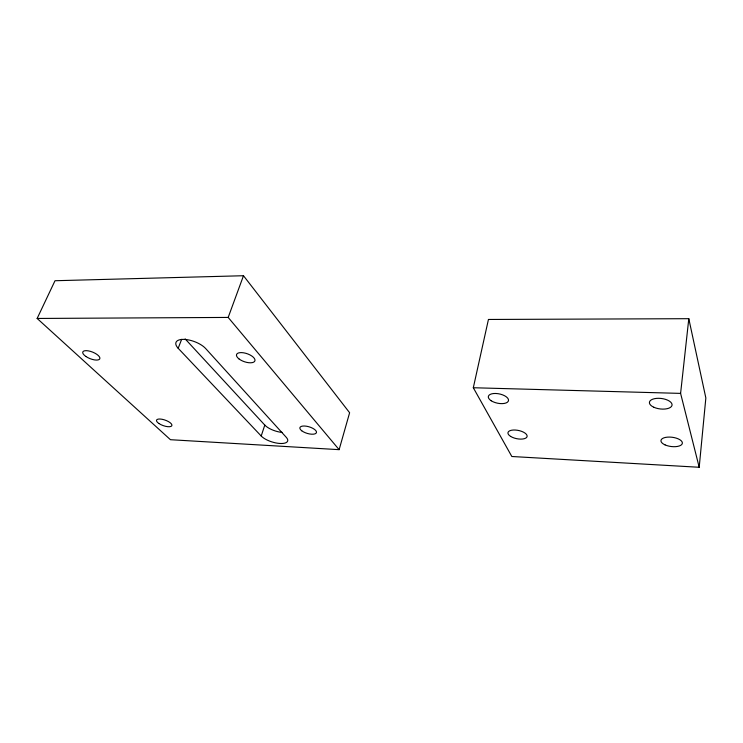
<?xml version="1.0" encoding="UTF-8"?>
<svg xmlns="http://www.w3.org/2000/svg" width="743" height="743" viewBox="0 0 743 743"><rect width="100%" height="100%" fill="white"/><g stroke="black" fill="none" stroke-linecap="round" stroke-linejoin="round"><path stroke-width="1.11" d="M699.2 467.273L705.85 397.979L688.798 318.691L488.439 319.462L473.31 387.744L511.825 456.499L699.2 467.273L680.597 393.391L688.798 318.691M339.124 449.664L349.619 412.746L243.49 275.727L55.01 280.733L37.15 318.459L170.453 439.707L339.124 449.664L228.185 317.428L37.15 318.459M261.211 436.02L178.181 348.281A16.913 7.198 20.3 0 1 183.54 339.375A16.913 7.198 20.3 0 1 205.69 348.569L286.315 437.386A14.637 5.572 17.3 0 1 280.037 443.478A14.637 5.572 17.3 0 1 261.211 436.02L264.787 425.08L185.146 338.901M228.185 317.428L243.49 275.727M178.181 348.281L181.645 339.347M473.31 387.744L680.597 393.391M282.312 432.454A14.544 5.693 17.4 0 1 264.787 425.08M491.244 400.783A10.3 4.737 11.8 0 0 508.193 401.396A10.3 4.737 11.8 0 0 495.804 393.474A10.3 4.737 11.8 0 0 491.244 400.783M665.05 444.89A10.783 4.653 7.3 0 0 682.269 443.655A10.783 4.653 7.3 0 0 667.678 437.125A10.783 4.653 7.3 0 0 665.05 444.89M653.803 407.238A11.414 5.275 7 0 0 671.978 405.502A11.414 5.275 7 0 0 656.431 398.387A11.414 5.275 7 0 0 653.803 407.238M510.627 436.41A9.77 4.217 11.4 0 0 526.778 437.237A9.77 4.217 11.4 0 0 515.205 430.021A9.77 4.217 11.4 0 0 510.627 436.41M301.742 430.773A8.647 3.427 16.7 0 0 315.989 433.299A8.647 3.427 16.7 0 0 306.775 426.268A8.647 3.427 16.7 0 0 301.742 430.773M238.921 358.86A9.705 4.235 19 0 0 254.598 361.423A9.705 4.235 19 0 0 243.676 352.823A9.705 4.235 19 0 0 238.921 358.86M158.946 423.529A8.136 2.916 19.5 0 0 171.754 425.841A8.136 2.916 19.5 0 0 161.937 419.247A8.136 2.916 19.5 0 0 158.946 423.529M85.872 356.454A9.167 3.511 21.8 0 0 99.803 358.804A9.167 3.511 21.8 0 0 88.25 350.854A9.167 3.511 21.8 0 0 85.872 356.454"/></g></svg>
